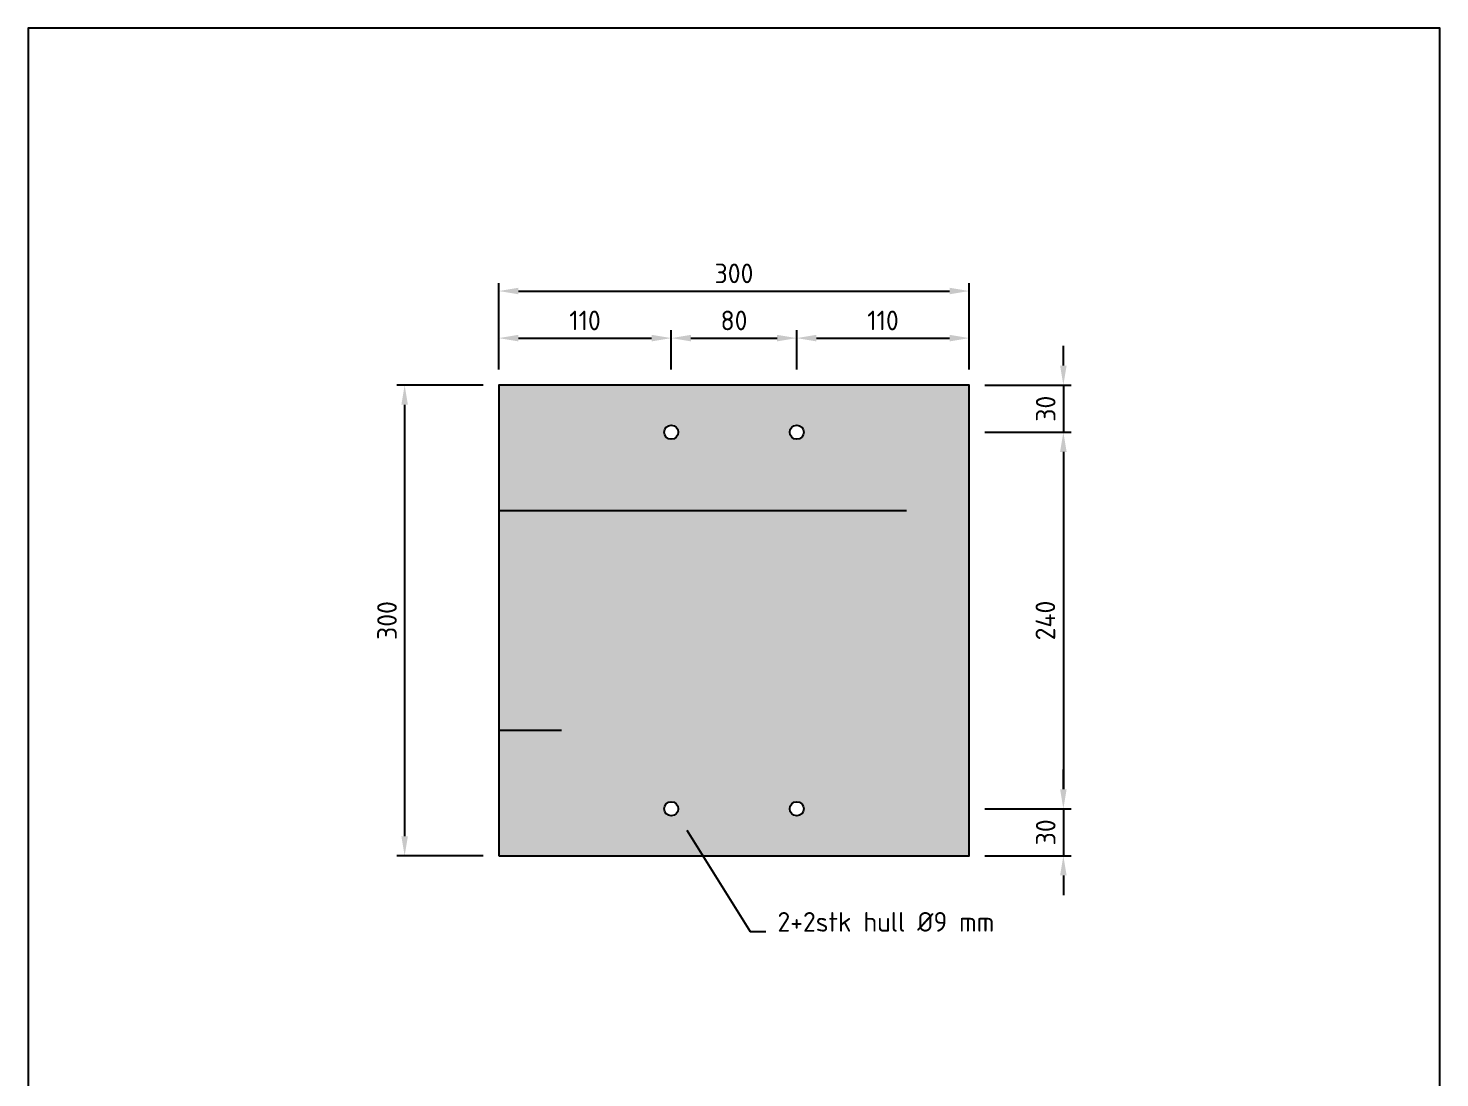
# Model space of a CAD drawing. Header units: millimetres. Extents: x 0 to 900, y 0 to 1385.
# Drawn here: x 0 to 900, y 716 to 1385 of the extents above; entities that cross this region are included whole.
import ezdxf
from ezdxf import colors
from ezdxf.entities.mleader import LeaderData, LeaderLine
from ezdxf.math import Vec2, Vec3

# ---------------------------------------------------------------- set-up
doc = ezdxf.new("R2010")
doc.units = ezdxf.units.MM
for name, color, linetype in [('DIM-ISO_1-10', 4, 'Continuous'), ('RAMME', 7, 'Continuous'), ('Skilt', 7, 'Continuous'), ('Skilt-kontur', 4, 'Continuous'), ('Skilt-tekst', 7, 'Continuous')]:
    doc.layers.add(name, color=color, linetype=linetype)
doc.layers.add('Hjelpelinjer', color=41, linetype='Continuous', plot=False)
doc.layers.add('Skravur-Gul', color=7, linetype='Continuous', true_color=0xffcc1f)
doc.styles.add('ISO25', font='ISO3098.shx')
doc.styles.add('NSB Myriad Semibold', font='Myrsmbd.ttf')
doc.dimstyles.new('DIM-ISO_1-5', dxfattribs={"dimscale": 5, "dimtxt": 2.5, "dimasz": 2.5, "dimexe": 1, "dimexo": 2, "dimgap": 1, "dimtad": 1, "dimdec": 0, "dimdsep": 46, "dimtxsty": 'ISO25', "dimcen": 0, "dimclrd": 256, "dimclre": 256, "dimclrt": 2, "dimadec": 0, "dimazin": 0, "dimtp": 0.1, "dimtm": 0.1, "dimtfac": 0.71, "dimtdec": 0, "dimtmove": 0, "dimatfit": 3, "dimfxl": 1, "dimtzin": 0, "dimarcsym": 0})

# ---------------------------------------------------------------- blocks, each defined once
blk = doc.blocks.new('*D9')
at = {"layer": 'Defpoints', "color": 0, "transparency": 16777216}
for p in [(600, 1217.5), (300, 1157.5), (600, 1157.5)]:
    blk.add_point(p, dxfattribs=at)
at = {"layer": 'DIM-ISO_1-10', "lineweight": -2, "transparency": 16777216}
for p, q in [((300, 1167.5), (300, 1222.5)), ((312.5, 1217.5), (587.5, 1217.5)), ((600, 1167.5), (600, 1222.5))]:
    blk.add_line(p, q, dxfattribs=at)
at = {"layer": 'DIM-ISO_1-10', "transparency": 16777216}
for points in [[(312.5, 1219.58), (312.5, 1215.42), (300, 1217.5)], [(587.5, 1219.58), (587.5, 1215.42), (600, 1217.5)]]:
    blk.add_solid(points, dxfattribs=at)
at = {"layer": 'DIM-ISO_1-10', "color": 2, "transparency": 16777216, "insert": (450, 1228.75), "char_height": 12.5, "attachment_point": 5, "style": 'ISO25'}
blk.add_mtext('300', dxfattribs=at)
blk = doc.blocks.new('*D10')
at = {"layer": 'Defpoints', "color": 0, "transparency": 16777216}
for p in [(300, 1157.5), (240, 857.5), (300, 857.5)]:
    blk.add_point(p, dxfattribs=at)
at = {"layer": 'DIM-ISO_1-10', "lineweight": -2, "transparency": 16777216}
for p, q in [((290, 1157.5), (235, 1157.5)), ((240, 1145), (240, 870)), ((290, 857.5), (235, 857.5))]:
    blk.add_line(p, q, dxfattribs=at)
at = {"layer": 'DIM-ISO_1-10', "transparency": 16777216}
for points in [[(237.92, 1145), (242.08, 1145), (240, 1157.5)], [(237.92, 870), (242.08, 870), (240, 857.5)]]:
    blk.add_solid(points, dxfattribs=at)
at = {"layer": 'DIM-ISO_1-10', "color": 2, "transparency": 16777216, "insert": (228.75, 1007.5), "char_height": 12.5, "attachment_point": 5, "rotation": 90, "style": 'ISO25'}
blk.add_mtext('300', dxfattribs=at)
blk = doc.blocks.new('*D11')
at = {"layer": 'Defpoints', "color": 0, "transparency": 16777216}
for p in [(600, 1157.5), (600, 1127.5), (660, 1127.5)]:
    blk.add_point(p, dxfattribs=at)
at = {"layer": 'DIM-ISO_1-10', "lineweight": -2, "transparency": 16777216}
for p, q in [((660, 1170), (660, 1182.5)), ((610, 1157.5), (665, 1157.5)), ((660, 1157.5), (660, 1127.5)), ((610, 1127.5), (665, 1127.5)), ((660, 1115), (660, 1102.5))]:
    blk.add_line(p, q, dxfattribs=at)
at = {"layer": 'DIM-ISO_1-10', "transparency": 16777216}
for points in [[(657.92, 1170), (662.08, 1170), (660, 1157.5)], [(657.92, 1115), (662.08, 1115), (660, 1127.5)]]:
    blk.add_solid(points, dxfattribs=at)
at = {"layer": 'DIM-ISO_1-10', "color": 2, "transparency": 16777216, "insert": (648.75, 1142.5), "char_height": 12.5, "attachment_point": 5, "rotation": 90, "style": 'ISO25'}
blk.add_mtext('30', dxfattribs=at)
blk = doc.blocks.new('*D8')
at = {"layer": 'Defpoints', "color": 0, "transparency": 16777216}
for p in [(600, 1127.5), (600, 887.5), (660, 887.5)]:
    blk.add_point(p, dxfattribs=at)
at = {"layer": 'DIM-ISO_1-10', "lineweight": -2, "transparency": 16777216}
for p, q in [((610, 1127.5), (665, 1127.5)), ((660, 1115), (660, 900)), ((610, 887.5), (665, 887.5))]:
    blk.add_line(p, q, dxfattribs=at)
at = {"layer": 'DIM-ISO_1-10', "transparency": 16777216}
for points in [[(657.92, 1115), (662.08, 1115), (660, 1127.5)], [(657.92, 900), (662.08, 900), (660, 887.5)]]:
    blk.add_solid(points, dxfattribs=at)
at = {"layer": 'DIM-ISO_1-10', "color": 2, "transparency": 16777216, "insert": (648.53, 1007.5), "char_height": 12.5, "attachment_point": 5, "rotation": 90, "style": 'ISO25'}
blk.add_mtext('240', dxfattribs=at)
blk = doc.blocks.new('*D12')
at = {"layer": 'Defpoints', "color": 0, "transparency": 16777216}
for p in [(600, 887.5), (600, 857.5), (660, 857.5)]:
    blk.add_point(p, dxfattribs=at)
at = {"layer": 'DIM-ISO_1-10', "lineweight": -2, "transparency": 16777216}
for p, q in [((660, 900), (660, 912.5)), ((610, 887.5), (665, 887.5)), ((660, 887.5), (660, 857.5)), ((610, 857.5), (665, 857.5)), ((660, 845), (660, 832.5))]:
    blk.add_line(p, q, dxfattribs=at)
at = {"layer": 'DIM-ISO_1-10', "transparency": 16777216}
for points in [[(657.92, 900), (662.08, 900), (660, 887.5)], [(657.92, 845), (662.08, 845), (660, 857.5)]]:
    blk.add_solid(points, dxfattribs=at)
at = {"layer": 'DIM-ISO_1-10', "color": 2, "transparency": 16777216, "insert": (648.75, 872.5), "char_height": 12.5, "attachment_point": 5, "rotation": 90, "style": 'ISO25'}
blk.add_mtext('30', dxfattribs=at)
blk = doc.blocks.new('*D13')
at = {"layer": 'Defpoints', "color": 0, "transparency": 16777216}
for p in [(410, 1187.5), (300, 1157.5), (410, 1157.5)]:
    blk.add_point(p, dxfattribs=at)
at = {"layer": 'DIM-ISO_1-10', "lineweight": -2, "transparency": 16777216}
for p, q in [((300, 1167.5), (300, 1192.5)), ((410, 1167.5), (410, 1192.5)), ((312.5, 1187.5), (397.5, 1187.5))]:
    blk.add_line(p, q, dxfattribs=at)
at = {"layer": 'DIM-ISO_1-10', "transparency": 16777216}
for points in [[(312.5, 1189.58), (312.5, 1185.42), (300, 1187.5)], [(397.5, 1189.58), (397.5, 1185.42), (410, 1187.5)]]:
    blk.add_solid(points, dxfattribs=at)
at = {"layer": 'DIM-ISO_1-10', "color": 2, "transparency": 16777216, "insert": (355, 1198.75), "char_height": 12.5, "attachment_point": 5, "style": 'ISO25'}
blk.add_mtext('110', dxfattribs=at)
blk = doc.blocks.new('*D14')
at = {"layer": 'Defpoints', "color": 0, "transparency": 16777216}
for p in [(490, 1187.5), (410, 1157.5), (490, 1157.5)]:
    blk.add_point(p, dxfattribs=at)
at = {"layer": 'DIM-ISO_1-10', "lineweight": -2, "transparency": 16777216}
for p, q in [((410, 1167.5), (410, 1192.5)), ((490, 1167.5), (490, 1192.5)), ((422.5, 1187.5), (477.5, 1187.5))]:
    blk.add_line(p, q, dxfattribs=at)
at = {"layer": 'DIM-ISO_1-10', "transparency": 16777216}
for points in [[(422.5, 1189.58), (422.5, 1185.42), (410, 1187.5)], [(477.5, 1189.58), (477.5, 1185.42), (490, 1187.5)]]:
    blk.add_solid(points, dxfattribs=at)
at = {"layer": 'DIM-ISO_1-10', "color": 2, "transparency": 16777216, "insert": (450, 1198.75), "char_height": 12.5, "attachment_point": 5, "style": 'ISO25'}
blk.add_mtext('80', dxfattribs=at)
blk = doc.blocks.new('*D15')
at = {"layer": 'Defpoints', "color": 0, "transparency": 16777216}
for p in [(600, 1187.5), (490, 1157.5), (600, 1157.5)]:
    blk.add_point(p, dxfattribs=at)
at = {"layer": 'DIM-ISO_1-10', "lineweight": -2, "transparency": 16777216}
for p, q in [((490, 1167.5), (490, 1192.5)), ((600, 1167.5), (600, 1192.5)), ((502.5, 1187.5), (587.5, 1187.5))]:
    blk.add_line(p, q, dxfattribs=at)
at = {"layer": 'DIM-ISO_1-10', "transparency": 16777216}
for points in [[(502.5, 1189.58), (502.5, 1185.42), (490, 1187.5)], [(587.5, 1189.58), (587.5, 1185.42), (600, 1187.5)]]:
    blk.add_solid(points, dxfattribs=at)
at = {"layer": 'DIM-ISO_1-10', "color": 2, "transparency": 16777216, "insert": (545, 1198.75), "char_height": 12.5, "attachment_point": 5, "style": 'ISO25'}
blk.add_mtext('110', dxfattribs=at)

msp = doc.modelspace()

# ---------------------------------------------------------------- hatches: boundary and pattern name
at = {"layer": 'Skravur-Gul'}
h = msp.add_hatch(color=256, dxfattribs=at)
h.dxf.hatch_style = 1
edge = h.paths.add_edge_path(flags=16)
edge.add_arc((410, 1127.5), 4.5, 0, 360)
edge = h.paths.add_edge_path(flags=16)
edge.add_arc((490, 1127.5), 4.5, 0, 360)
edge = h.paths.add_edge_path(flags=16)
edge.add_arc((410, 887.5), 4.5, 0, 360)
edge = h.paths.add_edge_path(flags=16)
edge.add_arc((490, 887.5), 4.5, 0, 360)
h.paths.add_polyline_path([(300, 857.5), (600, 857.5), (600, 1157.5), (300, 1157.5)])

# ---------------------------------------------------------------- linework, layer by layer
at = {"layer": 'Hjelpelinjer'}
for p, q in [((560, 1077.5), (300, 1077.5)), ((340, 937.5), (300, 937.5))]:
    msp.add_line(p, q, dxfattribs=at)
at = {"layer": 'RAMME'}
msp.add_lwpolyline([(0, 0), (900, 0), (900, 1385), (0, 1385)], close=True, dxfattribs=at)
at = {"layer": 'Skilt'}
msp.add_lwpolyline([(300, 857.5), (600, 857.5), (600, 1157.5), (300, 1157.5)], close=True, dxfattribs=at)
at = {"layer": 'Skilt-kontur'}
for centre in [(410, 1127.5), (490, 1127.5), (410, 887.5), (490, 887.5)]:
    msp.add_circle(centre, 4.5, dxfattribs=at)

# ---------------------------------------------------------------- texts
at = {"layer": 'Skilt-tekst', "insert": (560, 1077.5), "char_height": 140, "attachment_point": 3, "style": 'NSB Myriad Semibold'}
msp.add_mtext_dynamic_manual_height_columns('+5', width=220, gutter_width=0, heights=[300], dxfattribs=at)

# ---------------------------------------------------------------- dimensions: what is measured, and where the dimension line sits
at = {"layer": 'DIM-ISO_1-10'}
for base, p1, p2, picture, middle in [((600, 1217.5), (300, 1157.5), (600, 1157.5), '*D9', (450, 1228.75)), ((410, 1187.5), (300, 1157.5), (410, 1157.5), '*D13', (355, 1198.75)), ((490, 1187.5), (410, 1157.5), (490, 1157.5), '*D14', (450, 1198.75)), ((600, 1187.5), (490, 1157.5), (600, 1157.5), '*D15', (545, 1198.75))]:
    dim = msp.add_linear_dim(base=base, p1=p1, p2=p2, dimstyle='DIM-ISO_1-5', dxfattribs=at)
    dim.commit()
    dim.dimension.update_dxf_attribs({"geometry": picture, "text_midpoint": middle})
for base, p1, p2, picture, middle in [((660, 1127.5), (600, 1157.5), (600, 1127.5), '*D11', (648.75, 1142.5)), ((240, 857.5), (300, 1157.5), (300, 857.5), '*D10', (228.75, 1007.5))]:
    dim = msp.add_linear_dim(base=base, p1=p1, p2=p2, angle=90, dimstyle='DIM-ISO_1-5', dxfattribs=at)
    dim.commit()
    dim.dimension.update_dxf_attribs({"geometry": picture, "text_midpoint": middle})
for base, p1, p2, picture, middle in [((660, 887.5), (600, 1127.5), (600, 887.5), '*D8', (648.53, 1007.5)), ((660, 857.5), (600, 887.5), (600, 857.5), '*D12', (648.75, 872.5))]:
    dim = msp.add_linear_dim(base=base, p1=p1, p2=p2, angle=90, dimstyle='DIM-ISO_1-5', override={"dimtmove": 1}, dxfattribs=at)
    dim.commit()
    dim.dimension.update_dxf_attribs({"geometry": picture, "text_midpoint": middle})

# ---------------------------------------------------------------- leaders
ml = msp.add_multileader_mtext('Standard', dxfattribs=at)
ml.set_content('2+2stk hull %%C9 mm', color=2, style='ISO25')
ml.set_leader_properties()
ml.build(insert=Vec2(0, 0))
ml.multileader.update_dxf_attribs({"text_left_attachment_type": 7, "text_right_attachment_type": 7, "text_top_attachment_type": 10, "text_bottom_attachment_type": 10, "dogleg_length": 2, "arrow_head_size": 12.5, "scale": 5})
ctx = ml.context
ctx.base_point, ctx.scale, ctx.char_height, ctx.arrow_head_size, ctx.landing_gap_size, ctx.plane_origin = Vec3(470.22, 809.19), 5, 12.5, 12.5, 7.5, Vec3(443.97, 667.95)
ctx.left_attachment, ctx.right_attachment, ctx.top_attachment, ctx.bottom_attachment = 7, 7, 10, 10
notes = []
notes.append((ctx, [(0, (1, 1, 0), (460.22, 809.19), (1, 0), 10, [(1, [(413.31, 884.46)], 0, [])])]))
ctx.mtext.insert, ctx.mtext.flow_direction = Vec3(477.72, 821.69), 5
for ctx, leaders in notes:
    for number, flags, end, landing, length, lines in leaders:
        leader = LeaderData()
        leader.index, (leader.has_last_leader_line, leader.has_dogleg_vector, leader.attachment_direction) = number, flags
        leader.last_leader_point, leader.dogleg_vector, leader.dogleg_length = Vec3(end), Vec3(landing), length
        for number, points, colour, breaks in lines:
            line = LeaderLine()
            line.index, line.vertices, line.color, line.breaks = number, Vec3.list(points), colors.encode_raw_color(colour), breaks
            leader.lines.append(line)
        ctx.leaders.append(leader)

doc.saveas('drawing.dxf')
